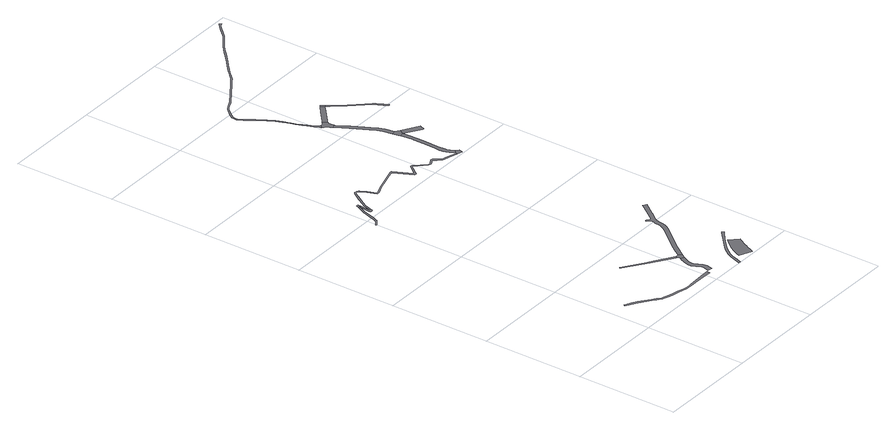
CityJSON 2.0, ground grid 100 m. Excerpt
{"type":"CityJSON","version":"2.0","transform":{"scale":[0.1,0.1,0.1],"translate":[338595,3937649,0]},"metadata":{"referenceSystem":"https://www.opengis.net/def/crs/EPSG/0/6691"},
"CityObjects":{
"road1":{"type":"Road","attributes":{"RoadStructureAttribute.sectionType":"1"},"geometry":[{"type":"MultiSurface","lod":"1","boundaries":[[[0,1,2,3,4,5,6,7,8,9,10,11,12,13,14,15,16,17,18,19,20,21,22,23,24,25,26,27,28,29,30,31,32,33,34,35,36,37]]]}]},
"road2":{"type":"Road","attributes":{"RoadStructureAttribute.sectionType":"1"},"geometry":[{"type":"MultiSurface","lod":"1","boundaries":[[[38,39,40,41,42,43,44,45,46,47,48,49,50,51,52,53,54]]]}]},
"road3":{"type":"Road","attributes":{"RoadStructureAttribute.sectionType":"1"},"geometry":[{"type":"MultiSurface","lod":"1","boundaries":[[[55,56,57,58,59,60,61,62,63]]]}]},
"road4":{"type":"Road","geometry":[{"type":"MultiSurface","lod":"1","boundaries":[[[64,65,38,54,66,67,68,69]]]}]},
"road5":{"type":"Road","attributes":{"RoadStructureAttribute.sectionType":"1"},"geometry":[{"type":"MultiSurface","lod":"1","boundaries":[[[70,71,72,73,74,75,76,77,78,79,80,81,82,83,84,85,86,87,88,89,90,91,92]]]}]},
"road6":{"type":"Road","geometry":[{"type":"MultiSurface","lod":"1","boundaries":[[[93,94,55,63,95,96,97,80,79,98,99,100]]]}]},
"road7":{"type":"Road","attributes":{"RoadStructureAttribute.sectionType":"1"},"geometry":[{"type":"MultiSurface","lod":"1","boundaries":[[[101,102,103,104,105,106,107,108,109,110,111,112,113,114,115,116,117,118,119,120,121,122,123]]]}]},
"road8":{"type":"Road","attributes":{"function":"2","RoadStructureAttribute.sectionType":"1"},"geometry":[{"type":"MultiSurface","lod":"1","boundaries":[[[124,125,126,127,128,129,130,131,132,133,134,135,136,137,138,139]]]}]},
"road9":{"type":"Road","geometry":[{"type":"MultiSurface","lod":"1","boundaries":[[[99,140,141,142,143,144,145,146,147,148,149,150,151,152,153,154,155,156,157,158,159,160,161,162,163,164,165,166,167,168,169,170,171,172,173,174,175,176,177,178,100]]]}]},
"road10":{"type":"Road","attributes":{"RoadStructureAttribute.sectionType":"1"},"geometry":[{"type":"MultiSurface","lod":"1","boundaries":[[[179,180,181,182,183,184,185,186,187,188,189,190,191,192,193,194,195,196,197,198,199,200,201,202,203,204,205,206,207,208,209,210,211,212,213,214,215,216,68,67,217,218,219,220,221,222,223,224,225,226,227,228,229,230,231,232,233,234,235,236,237,238,239,240,241,242,243,244,245,246,247,248,249,250,251,252,253,254,255,256,257,258,259]]]}]},
"road11":{"type":"Road","geometry":[{"type":"MultiSurface","lod":"1","boundaries":[[[258,260,261,262,263,259]]]}]},
"road12":{"type":"Road","geometry":[{"type":"MultiSurface","lod":"1","boundaries":[[[264,265,266,267,268,269,270,271,272,273,274,275,276,277,278,279,280]]]}]},
"road13":{"type":"Road","attributes":{"RoadStructureAttribute.sectionType":"1"},"geometry":[{"type":"MultiSurface","lod":"1","boundaries":[[[279,281,282,283,284,285,286,287,288,289,290,291,292,293,294,295,280]]]}]},
"road14":{"type":"Road","attributes":{"RoadStructureAttribute.sectionType":"1"},"geometry":[{"type":"MultiSurface","lod":"1","boundaries":[[[296,297,298,299,300,301,302,303,304,305,306,307,308,309,263,262,310,311,312,313,314,315,316,317,318,319,296,320,321,322,323]]]}]},
"road15":{"type":"Road","geometry":[{"type":"MultiSurface","lod":"1","boundaries":[[[289,288,324,297,296,323]]]}]},
"road16":{"type":"Road","attributes":{"RoadStructureAttribute.sectionType":"1"},"geometry":[{"type":"MultiSurface","lod":"1","boundaries":[[[325,326,327,269,268,328,329,330,331]]]}]},
"road17":{"type":"Road","geometry":[{"type":"MultiSurface","lod":"1","boundaries":[[[332,333,334,325,331]]]}]},
"road18":{"type":"Road","attributes":{"RoadStructureAttribute.sectionType":"1"},"geometry":[{"type":"MultiSurface","lod":"1","boundaries":[[[335,336,337,338,339,340,341,342,343,344,345,346,347,348,349,350,351,352,353,354,355,356,357,358,359,360,332,331]]]}]},
"road19":{"type":"Road","attributes":{"RoadStructureAttribute.sectionType":"1"},"geometry":[{"type":"MultiSurface","lod":"1","boundaries":[[[361,362,363,364,365,366,367,368,369,370,371,372,373,374,375,376,377,378,379,380,381,382,383,384,385,386,387,388,389,390,391,392,393,394,395,396,397,398,399,400,401,402,403,404,405,406,407,408,409,410,411,412,413,414,415,416,417,418,419,420,421,422,423,424,274,273,425,426,427,428,429,430,431,432,433,434,435,436,437,438,439,440,441,442,443,444,445,446,447,448,449,450,451,452,453,454,455,456,457,458,459,460,461,462,463,464,465,466,467,468,469,470,471,472,473,474,475,476,477,478,479,480,481,482,483,484,485,486,487,488,489]]]}]}
},
"vertices":[
[1061,143,0],[998,141,0],[807,133,0],[795,133,0],[752,131,0],[721,136,0],[708,139,0],[649,156,0],[590,166,0],[527,182,0],[498,194,0],[487,198,0],[479,201,0],[457,218,0],[439,232,0],[406,260,0],[303,335,0],[250,364,0],[192,397,0],[182,379,0],[292,318,0],[394,244,0],[427,217,0],[445,202,0],[462,189,0],[469,184,0],[491,175,0],[508,168,0],[521,163,0],[562,153,0],[586,146,0],[645,136,0],[717,116,0],[751,111,0],[796,113,0],[853,112,0],[1000,110,0],[1059,111,0],
[149,3205,0],[137,3185,0],[106,3116,0],[68,2993,0],[61,2973,0],[52,2954,0],[38,2940,0],[2,2915,0],[11,2903,0],[49,2930,0],[64,2945,0],[75,2967,0],[83,2989,0],[110,3079,0],[120,3112,0],[151,3178,0],[159,3200,0],
[1100,506,0],[947,606,0],[858,665,0],[667,795,0],[657,780,0],[674,769,0],[848,650,0],[887,624,0],[1090,491,0],
[160,3233,0],[154,3213,0],[162,3202,0],[164,3202,0],[179,3202,0],[182,3231,0],
[1138,201,0],[1138,214,0],[1138,224,0],[1131,241,0],[1093,320,0],[1094,333,0],[1097,358,0],[1105,378,0],[1125,422,0],[1135,440,0],[1102,460,0],[1089,441,0],[1068,393,0],[1058,368,0],[1054,336,0],[1053,313,0],[1070,270,0],[1095,225,0],[1095,224,0],[1098,217,0],[1098,208,0],[1080,150,0],[1123,140,0],
[1122,503,0],[1113,503,0],[1100,485,0],[1104,478,0],[1105,472,0],[1157,475,0],[1163,484,0],[1131,508,0],
[1663,431,0],[1659,427,0],[1629,399,0],[1536,317,0],[1507,288,0],[1452,236,0],[1400,166,0],[1391,150,0],[1387,144,0],[1378,119,0],[1359,64,0],[1339,8,0],[1357,1,0],[1378,57,0],[1397,112,0],[1405,135,0],[1411,145,0],[1417,155,0],[1467,223,0],[1485,240,0],[1550,303,0],[1642,384,0],[1679,408,0],
[1573,50,0],[1575,54,0],[1578,62,0],[1595,101,0],[1606,123,0],[1615,141,0],[1659,217,0],[1664,226,0],[1588,308,0],[1576,297,0],[1504,212,0],[1475,166,0],[1457,127,0],[1445,102,0],[1437,78,0],[1562,25,0],
[1169,492,0],[1208,546,0],[1255,612,0],[1355,734,0],[1434,830,0],[1455,860,0],[1465,885,0],[1474,911,0],[1486,975,0],[1488,982,0],[1493,998,0],[1509,1025,0],[1555,1084,0],[1565,1098,0],[1652,1215,0],[1620,1239,0],[1612,1229,0],[1533,1122,0],[1477,1048,0],[1470,1048,0],[1466,1049,0],[1442,1067,0],[1433,1074,0],[1424,1061,0],[1433,1055,0],[1447,1039,0],[1452,1030,0],[1455,1023,0],[1456,1014,0],[1448,987,0],[1447,985,0],[1435,921,0],[1428,899,0],[1420,880,0],[1401,853,0],[1379,827,0],[1244,662,0],[1224,637,0],[1185,584,0],
[1288,3076,0],[1247,3084,0],[1235,3086,0],[1225,3091,0],[1217,3099,0],[1172,3157,0],[1162,3163,0],[1151,3164,0],[1101,3133,0],[1091,3132,0],[1083,3135,0],[981,3237,0],[972,3241,0],[962,3241,0],[932,3203,0],[894,3153,0],[890,3149,0],[884,3151,0],[796,3322,0],[789,3327,0],[778,3327,0],[526,3249,0],[447,3215,0],[440,3216,0],[403,3296,0],[375,3354,0],[368,3363,0],[349,3372,0],[333,3374,0],[327,3374,0],[321,3372,0],[315,3367,0],[258,3280,0],[217,3216,0],[200,3179,0],[168,3089,0],[164,3088,0],[163,3090,0],[160,3174,0],[147,3088,0],[151,3077,0],[157,3070,0],[167,3070,0],[180,3078,0],[214,3173,0],[231,3208,0],[271,3272,0],[326,3357,0],[330,3359,0],[333,3359,0],[342,3359,0],[354,3353,0],[358,3351,0],[363,3346,0],[389,3289,0],[429,3203,0],[445,3200,0],[455,3200,0],[534,3235,0],[778,3309,0],[783,3308,0],[875,3126,0],[892,3126,0],[906,3144,0],[944,3194,0],[969,3226,0],[973,3224,0],[1075,3122,0],[1089,3117,0],[1106,3118,0],[1120,3125,0],[1131,3135,0],[1147,3145,0],[1157,3146,0],[1181,3113,0],[1207,3083,0],[1216,3077,0],[1230,3073,0],[1281,3061,0],[1368,3035,0],[1372,3050,0],
[1421,3020,0],[1433,3059,0],[1409,3082,0],[1379,3055,0],
[1125,4187,0],[1125,4197,0],[1125,4213,0],[1127,4231,0],[1132,4246,0],[1102,4284,0],[1082,4268,0],[1074,4264,0],[1068,4263,0],[1058,4264,0],[1032,4237,0],[1049,4220,0],[1065,4206,0],[1073,4196,0],[1080,4183,0],[1090,4160,0],[1127,4177,0],
[1093,4154,0],[1158,4036,0],[1216,3930,0],[1243,3884,0],[1274,3823,0],[1291,3775,0],[1307,3704,0],[1310,3685,0],[1349,3692,0],[1333,3784,0],[1317,3839,0],[1286,3900,0],[1259,3947,0],[1200,4052,0],[1131,4168,0],
[1365,3611,0],[1323,3605,0],[1332,3534,0],[1334,3485,0],[1334,3481,0],[1335,3464,0],[1334,3378,0],[1330,3251,0],[1327,3205,0],[1327,3196,0],[1332,3161,0],[1336,3133,0],[1346,3105,0],[1353,3093,0],[1394,3102,0],[1382,3122,0],[1375,3142,0],[1372,3164,0],[1370,3250,0],[1372,3315,0],[1374,3378,0],[1375,3464,0],[1375,3481,0],[1372,3537,0],[1522,3516,0],[1530,3511,0],[1554,3566,0],[1397,3662,0],
[1320,3628,0],
[1299,4451,0],[1244,4405,0],[1124,4302,0],[1142,4258,0],[1154,4268,0],[1273,4371,0],[1327,4418,0],
[1348,4434,0],[1319,4468,0],[1305,4456,0],
[1362,4383,0],[1457,4272,0],[1555,4156,0],[1599,4110,0],[1607,4099,0],[1616,4085,0],[1616,4084,0],[1625,4070,0],[1632,4056,0],[1637,4045,0],[1642,4035,0],[1647,4026,0],[1677,3984,0],[1690,3995,0],[1661,4037,0],[1656,4046,0],[1651,4056,0],[1645,4068,0],[1638,4081,0],[1630,4096,0],[1621,4111,0],[1614,4119,0],[1613,4121,0],[1569,4168,0],[1470,4283,0],[1376,4396,0],
[1900,5966,0],[1873,5944,0],[1847,5919,0],[1815,5882,0],[1804,5869,0],[1773,5836,0],[1752,5817,0],[1727,5798,0],[1709,5786,0],[1660,5751,0],[1623,5723,0],[1614,5715,0],[1587,5692,0],[1584,5689,0],[1518,5629,0],[1507,5618,0],[1456,5570,0],[1428,5544,0],[1387,5508,0],[1323,5452,0],[1294,5422,0],[1270,5398,0],[1251,5375,0],[1234,5358,0],[1214,5343,0],[1195,5329,0],[1132,5285,0],[1034,5219,0],[992,5190,0],[935,5153,0],[910,5135,0],[888,5122,0],[862,5110,0],[839,5098,0],[814,5085,0],[799,5074,0],[785,5061,0],[743,5013,0],[725,4990,0],[712,4970,0],[707,4958,0],[705,4945,0],[703,4931,0],[705,4911,0],[713,4890,0],[735,4855,0],[791,4771,0],[805,4751,0],[819,4728,0],[845,4687,0],[863,4655,0],[881,4623,0],[894,4593,0],[905,4565,0],[913,4545,0],[918,4527,0],[927,4494,0],[942,4451,0],[964,4398,0],[980,4359,0],[993,4328,0],[1004,4300,0],[1023,4251,0],[1030,4239,0],[1047,4270,0],[1033,4282,0],[1018,4305,0],[1005,4333,0],[992,4365,0],[976,4403,0],[954,4456,0],[939,4498,0],[930,4531,0],[925,4549,0],[917,4569,0],[905,4600,0],[893,4629,0],[874,4661,0],[856,4694,0],[830,4736,0],[816,4757,0],[802,4779,0],[790,4796,0],[746,4862,0],[725,4896,0],[718,4914,0],[716,4931,0],[717,4943,0],[719,4954,0],[724,4964,0],[736,4982,0],[754,5004,0],[795,5052,0],[807,5065,0],[820,5074,0],[846,5087,0],[868,5098,0],[895,5110,0],[918,5124,0],[942,5143,0],[999,5179,0],[1014,5189,0],[1042,5208,0],[1139,5274,0],[1202,5318,0],[1222,5332,0],[1243,5348,0],[1260,5366,0],[1280,5389,0],[1289,5399,0],[1332,5443,0],[1339,5449,0],[1395,5498,0],[1436,5534,0],[1498,5591,0],[1528,5619,0],[1583,5670,0],[1596,5682,0],[1622,5704,0],[1631,5712,0],[1668,5741,0],[1734,5787,0],[1761,5807,0],[1782,5827,0],[1813,5860,0],[1857,5910,0],[1882,5935,0],[1902,5943,0],[1915,5948,0]
]}
